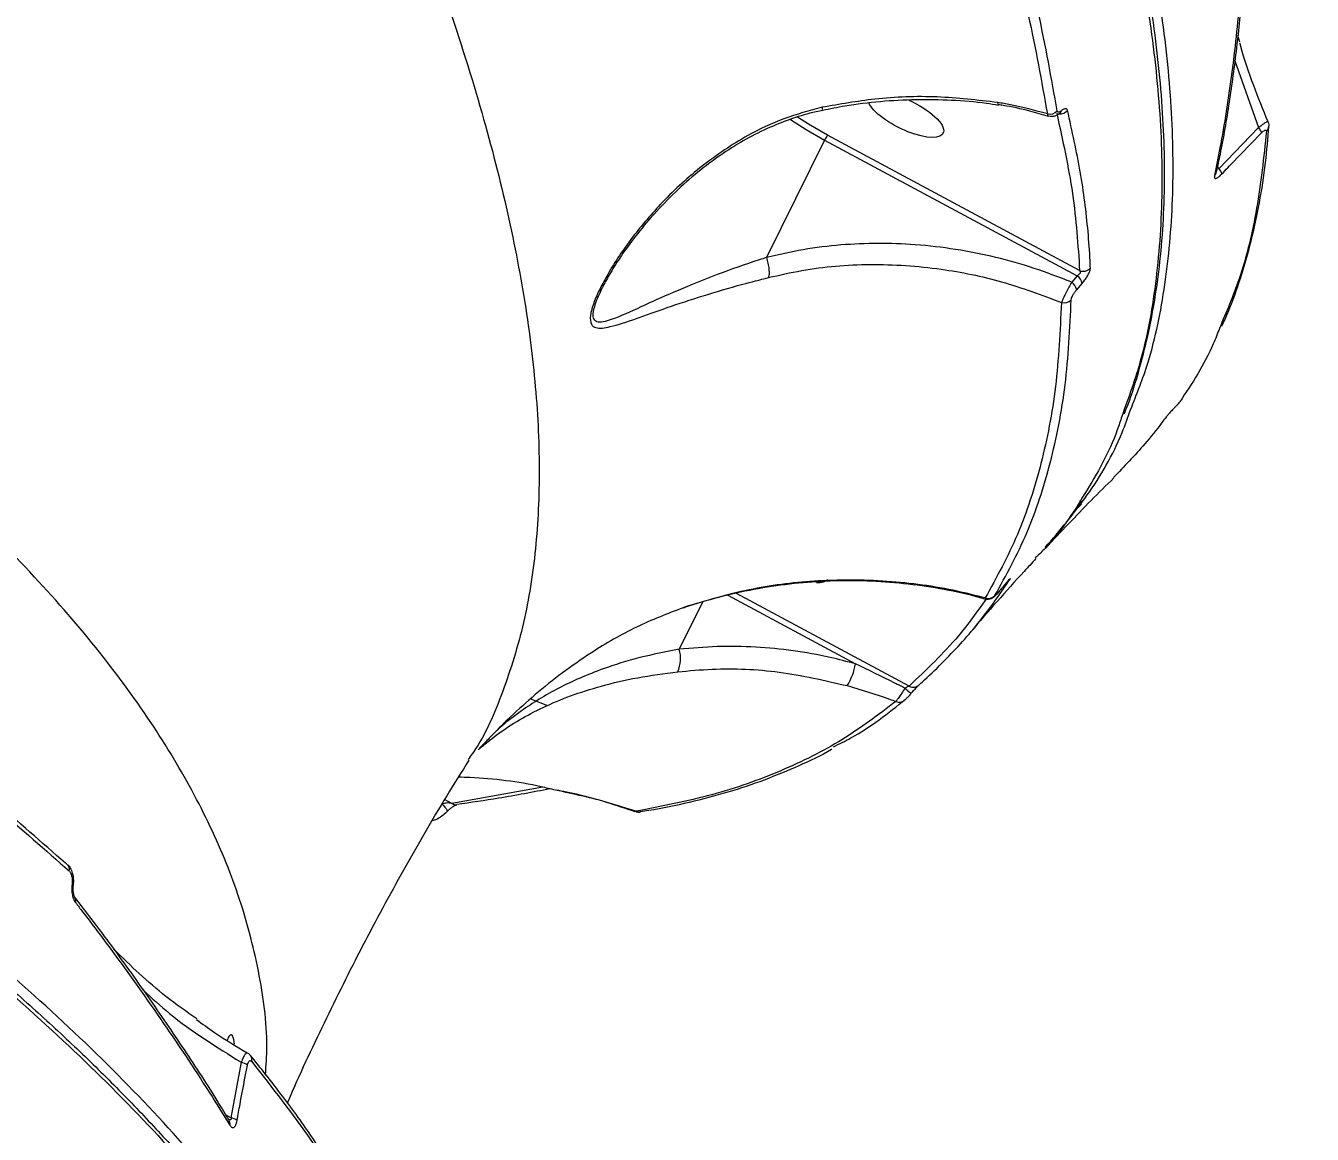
# Model space of a CAD drawing. Header units: millimetres. Extents: x -6028 to 5958, y -6064 to 4137.
# Drawn here: x 508.2 to 652.3, y -494.9 to -370.7 of the extents above; entities that cross this region are included whole.
import ezdxf

# ---------------------------------------------------------------- set-up
doc = ezdxf.new("R2010")
doc.units = ezdxf.units.MM
for name, color, linetype in [('DIKOM_ОБЪЕКТ', 7, 'Continuous'), ('DIKOM_РАЗМЕР_ЗОНА', 7, 'Continuous'), ('DIKOM_РАЗМЕР_ОБЪЕКТА', 7, 'Continuous')]:
    doc.layers.add(name, color=color, linetype=linetype)
doc.styles.add('style1', font='arial.ttf', dxfattribs={"width": 0.8})
doc.dimstyles.new('1-50', dxfattribs={"dimtxt": 300, "dimasz": 200, "dimexe": 100, "dimexo": 0, "dimgap": 100, "dimtad": 1, "dimtxsty": 'style1', "dimcen": 200, "dimclrd": 7, "dimclre": 7, "dimclrt": 7, "dimadec": 1, "dimazin": 2, "dimtfac": 1, "dimtmove": 0, "dimatfit": 2, "dimfxl": 0, "dimlwd": 25, "dimlwe": 18, "dimarcsym": 0})

# ---------------------------------------------------------------- blocks, each defined once
blk = doc.blocks.new('*D9')
at = {"layer": 'Defpoints', "color": 0, "transparency": 16777216}
for p in [(-6027.56, 1459.58), (4556.58, 1382.7), (4556.58, -5964.37)]:
    blk.add_point(p, dxfattribs=at)
at = {"layer": 'DIKOM_РАЗМЕР_ЗОНА', "color": 7, "lineweight": 18, "transparency": 16777216}
for p, q in [((-6027.56, 1459.58), (-6027.56, -6064.37)), ((4556.58, 1382.7), (4556.58, -6064.37))]:
    blk.add_line(p, q, dxfattribs=at)
at = {"layer": 'DIKOM_РАЗМЕР_ЗОНА', "color": 7, "lineweight": 25, "transparency": 16777216}
blk.add_line((-5827.56, -5964.37), (4356.58, -5964.37), dxfattribs=at)
at = {"layer": 'DIKOM_РАЗМЕР_ЗОНА', "color": 7, "transparency": 16777216}
for points in [[(-5827.56, -5931.03), (-5827.56, -5997.7), (-6027.56, -5964.37)], [(4356.58, -5931.03), (4356.58, -5997.7), (4556.58, -5964.37)]]:
    blk.add_solid(points, dxfattribs=at)
at = {"layer": 'DIKOM_РАЗМЕР_ЗОНА', "color": 7, "transparency": 16777216, "insert": (157.08, -5711.2), "char_height": 300, "attachment_point": 5, "style": 'style1'}
blk.add_mtext('10600', dxfattribs=at)
blk = doc.blocks.new('*D11')
at = {"layer": 'Defpoints', "color": 0, "transparency": 16777216}
for p in [(259.43, 2965.58), (1920.55, -3002.33), (4022.59, -3002.33)]:
    blk.add_point(p, dxfattribs=at)
at = {"layer": 'DIKOM_РАЗМЕР_ОБЪЕКТА', "color": 7, "lineweight": 18, "transparency": 16777216}
for p, q in [((259.43, 2965.58), (4122.59, 2965.58)), ((1920.55, -3002.33), (4122.59, -3002.33))]:
    blk.add_line(p, q, dxfattribs=at)
at = {"layer": 'DIKOM_РАЗМЕР_ОБЪЕКТА', "color": 7, "lineweight": 25, "transparency": 16777216}
blk.add_line((4022.59, 2765.58), (4022.59, -2802.33), dxfattribs=at)
at = {"layer": 'DIKOM_РАЗМЕР_ОБЪЕКТА', "color": 7, "transparency": 16777216}
for points in [[(3989.25, 2765.58), (4055.92, 2765.58), (4022.59, 2965.58)], [(3989.25, -2802.33), (4055.92, -2802.33), (4022.59, -3002.33)]]:
    blk.add_solid(points, dxfattribs=at)
at = {"layer": 'DIKOM_РАЗМЕР_ОБЪЕКТА', "color": 7, "transparency": 16777216, "insert": (3769.41, -24.42), "char_height": 300, "attachment_point": 5, "rotation": 90, "style": 'style1'}
blk.add_mtext('6000', dxfattribs=at)
blk = doc.blocks.new('*D12')
at = {"layer": 'Defpoints', "color": 0, "transparency": 16777216}
for p in [(3056.58, 1987.9), (-4027.97, 676.5), (3056.58, -3714.77)]:
    blk.add_point(p, dxfattribs=at)
at = {"layer": 'DIKOM_РАЗМЕР_ОБЪЕКТА', "color": 7, "lineweight": 18, "transparency": 16777216}
for p, q in [((3056.58, 1987.9), (3056.58, -3814.77)), ((-4027.97, 676.5), (-4027.97, -3814.77))]:
    blk.add_line(p, q, dxfattribs=at)
at = {"layer": 'DIKOM_РАЗМЕР_ОБЪЕКТА', "color": 7, "lineweight": 25, "transparency": 16777216}
blk.add_line((-3827.97, -3714.77), (2856.58, -3714.77), dxfattribs=at)
at = {"layer": 'DIKOM_РАЗМЕР_ОБЪЕКТА', "color": 7, "transparency": 16777216}
for points in [[(-3827.97, -3681.44), (-3827.97, -3748.11), (-4027.97, -3714.77)], [(2856.58, -3681.44), (2856.58, -3748.11), (3056.58, -3714.77)]]:
    blk.add_solid(points, dxfattribs=at)
at = {"layer": 'DIKOM_РАЗМЕР_ОБЪЕКТА', "color": 7, "transparency": 16777216, "insert": (20, -3461.6), "char_height": 300, "attachment_point": 5, "style": 'style1'}
blk.add_mtext('7100', dxfattribs=at)

msp = doc.modelspace()

# ---------------------------------------------------------------- linework, layer by layer
at = {"layer": 'DIKOM_ОБЪЕКТ', "color": 7, "linetype": 'Continuous', "lineweight": 15}
for p, q in [((644.232, -372.551), (644, -371.834)), ((643.662, -374.667), (646.334, -382.137)), ((617.184, -379.577), (617.19, -379.578)), ((626.287, -398.154), (598.048, -382.996)), ((646.334, -382.137), (641.895, -386.739)), ((597.719, -383.555), (591.201, -396.688)), ((597.719, -383.555), (626.02, -398.747)), ((641.617, -387.113), (641.621, -387.091)), ((641.895, -386.739), (641.738, -386.414)), ((626.02, -398.747), (625.401, -399.461)), ((625.956, -400.298), (626.573, -399.586)), ((625.745, -425.061), (625.755, -425.052)), ((626.448, -424.375), (625.756, -425.053)), ((617.861, -433.382), (617.236, -434.123)), ((617.852, -433.394), (617.861, -433.382)), ((586.876, -434.535), (601.171, -442.208)), ((607.183, -444.7), (587.844, -434.319)), ((617.228, -434.135), (617.236, -434.123)), ((584.047, -435.302), (581.426, -440.584)), ((582.026, -435.858), (581.864, -435.926)), ((582.018, -435.929), (581.878, -435.98)), ((582.005, -435.908), (582.009, -435.906)), ((564.78, -446.138), (566.684, -446.879)), ((557.897, -452.774), (557.78, -452.937)), ((566.168, -456.033), (555.974, -457.843)), ((555.974, -457.843), (555.15, -457.401)), ((576.552, -458.731), (576.514, -458.748)), ((513.525, -467.064), (513.524, -467.072)), ((532.37, -486.849), (531.213, -493.055)), ((531.213, -493.055), (530.612, -492.733)), ((531.007, -493.339), (530.998, -493.325))]:
    msp.add_line(p, q, dxfattribs=at)
at = {"layer": 'DIKOM_ОБЪЕКТ', "color": 7, "linetype": 'Continuous', "lineweight": 15, "flags": 128}
for points in [[(617.102, -379.326), (617.128, -379.487), (617.169, -379.568), (617.184, -379.577)], [(593.883, -381.219), (595.638, -382.358), (597.719, -383.555)], [(598.048, -382.996), (595.922, -381.769), (594.686, -380.974)], [(626.445, -424.373), (626.466, -424.342), (626.478, -424.286), (626.47, -424.213), (626.444, -424.125), (626.399, -424.025), (626.337, -423.916), (626.33, -423.905)], [(618.289, -432.925), (618.39, -432.853), (618.502, -432.745)], [(582.009, -435.906), (582.01, -435.905), (582.026, -435.858)], [(606.658, -446.303), (606.672, -446.291), (606.774, -446.188)], [(554.871, -457.916), (555.041, -458.084), (555.19, -458.253), (555.31, -458.412), (555.394, -458.552), (555.437, -458.666), (555.436, -458.746), (555.421, -458.77)], [(512.879, -464.677), (512.782, -464.605), (512.668, -464.55)], [(513.416, -466.905), (513.499, -466.984), (513.526, -467.059), (513.525, -467.064)]]:
    msp.add_lwpolyline(points, dxfattribs=at)
at = {"layer": 'DIKOM_ОБЪЕКТ', "color": 7, "linetype": 'Continuous', "lineweight": 15}
for centre, radius, start, end in [((622.939, -379.523), 1.11, 256.05129, 318.41364), ((624.09, -379.502), 1.093, 264.2102, 320.03247), ((623.785, -380.159), 0.471, 310.28101, 349.2205), ((600.959, -385.089), 3.585, 144.2862, 154.66492), ((645.514, -382.961), 1.163, 11.23128, 45.13486), ((646.616, -381.933), 0.86, 314.42049, 356.29101), ((640.855, -386.952), 0.779, 313.67471, 348.12658), ((641.094, -387.575), 1.158, 12.37781, 46.23355), ((625.235, -399.867), 1.368, 11.85561, 54.96874), ((626.693, -397.173), 1.063, 247.49215, 318.66979), ((624.62, -400.581), 1.365, 11.97081, 55.13456), ((624.554, -400.714), 1.058, 253.22858, 318.48715), ((616.071, -433.932), 0.968, 248.40298, 318.83712), ((577.982, -441.632), 3.6, 335.93764, 16.92798), ((594.38, -441.077), 6.885, 328.66834, 350.54155), ((609.547, -442.079), 4.024, 225.29381, 238.21137), ((607.66, -443.914), 0.919, 238.71836, 318.345), ((606.074, -445.576), 0.933, 246.47846, 308.82417), ((556.438, -457.259), 0.746, 231.56318, 275.36584), ((576.938, -457.966), 0.857, 243.23209, 277.94106), ((512.366, -465.22), 0.747, 344.95469, 46.63294), ((513.17, -468.73), 0.661, 341.06079, 37.32363), ((532.086, -488.309), 1.488, 49.32954, 78.99239), ((532.771, -486.583), 0.8, 346.63001, 39.34903), ((530.403, -493.707), 0.708, 344.59664, 31.32537), ((530.957, -494.511), 1.478, 50.28762, 80.02471)]:
    msp.add_arc(centre, radius, start, end, dxfattribs=at)
at = {"layer": 'DIKOM_ОБЪЕКТ', "color": 7, "linetype": 'Continuous', "lineweight": 15, "extrusion": (0, 0, -1)}
for centre, start_param, end_param in [((606.816, -380.708), 3.0683609, 5.9011503), ((606.816, -380.708), 1.4783244, 3.0683609), ((593.954, -430.604), 3.2453869, 3.8010428)]:
    msp.add_ellipse(centre, major_axis=(-4.187, 2.066), ratio=0.3508698, start_param=start_param, end_param=end_param, dxfattribs=at)
at = {"layer": 'DIKOM_ОБЪЕКТ', "color": 7, "linetype": 'Continuous', "lineweight": 15}
for points, knots in [([(507.433, -146.683), (510.217, -149.987), (517.716, -158.889), (529.424, -173.369), (542.352, -190.052), (554.688, -206.758), (566.374, -223.428), (577.349, -240.002), (587.372, -256.116), (596.432, -271.725), (604.537, -286.797), (611.821, -301.577), (618.22, -315.999), (623.69, -330.004), (628.112, -343.285), (631.495, -355.81), (633.871, -367.572), (635.277, -378.757), (635.674, -389.312), (635, -399.149), (633.509, -407.611), (631.772, -412.388), (631.007, -414.493)], [0, 0, 0, 0, 0.03001692, 0.08086534, 0.13175285, 0.18260105, 0.23492645, 0.2872945, 0.33961996, 0.39046837, 0.44135552, 0.49220394, 0.5445294, 0.59689745, 0.64922277, 0.70007078, 0.7509577, 0.80180533, 0.85412993, 0.90649732, 0.95882213, 1, 1, 1, 1]), ([(520.106, -160.906), (521.569, -162.694), (525.306, -167.262), (531.129, -174.582), (537.582, -182.848), (543.837, -191.057), (549.906, -199.212), (555.79, -207.315), (561.49, -215.371), (567.008, -223.381), (572.346, -231.346), (577.504, -239.27), (582.486, -247.155), (587.284, -254.993), (591.885, -262.761), (596.268, -270.425), (600.421, -277.964), (604.342, -285.375), (608.033, -292.661), (611.497, -299.826), (614.735, -306.871), (617.747, -313.799), (620.535, -320.611), (623.099, -327.31), (625.439, -333.898), (627.554, -340.372), (629.44, -346.718), (631.086, -352.909), (632.487, -358.923), (633.64, -364.752), (634.547, -370.4), (635.209, -375.869), (635.626, -381.162), (635.799, -386.28), (635.726, -391.224), (635.408, -395.995), (634.843, -400.592), (634.035, -405.021), (632.964, -409.251), (632.031, -412.333), (631.376, -413.936), (631.243, -414.26)], [0, 0, 0, 0, 0.0170468, 0.0435528, 0.0699367, 0.0962289, 0.1224591, 0.1486579, 0.1748547, 0.201074, 0.2273412, 0.2536868, 0.2801404, 0.3067321, 0.3333827, 0.3599472, 0.386381, 0.4127152, 0.43898, 0.465205, 0.4914211, 0.5176541, 0.5439275, 0.5702715, 0.5967158, 0.62329, 0.6499714, 0.6766221, 0.703128, 0.7295247, 0.7558415, 0.7821073, 0.8083505, 0.8345981, 0.8608701, 0.887191, 0.9135856, 0.9400793, 0.9666807, 0.9932504, 1, 1, 1, 1]), ([(485.242, -241.353), (488.541, -245.976), (495.139, -255.222), (504.375, -268.966), (513.097, -282.586), (521.517, -296.508), (529.519, -310.626), (536.991, -324.856), (543.714, -338.823), (549.631, -352.463), (554.7, -365.713), (558.763, -378.143), (561.861, -389.74), (564.055, -400.514), (565.412, -410.762), (565.893, -420.424), (565.466, -429.44), (564.142, -437.817), (561.759, -445.368), (559.645, -450.376), (558.056, -452.556), (557.897, -452.774)], [0, 0, 0, 0, 0.0504131, 0.1008262, 0.1517409, 0.2026558, 0.2589411, 0.3152695, 0.3715542, 0.4294982, 0.4874897, 0.5454329, 0.5999471, 0.6545024, 0.7090161, 0.7651036, 0.8212361, 0.8773229, 0.9354381, 0.9935542, 1, 1, 1, 1]), ([(631.989, -413.739), (632.683, -411.999), (634.404, -407.69), (635.976, -399.819), (636.866, -390.297), (636.707, -379.954), (635.551, -368.881), (633.389, -357.119), (630.365, -345.276), (626.638, -333.466), (622.364, -321.795), (617.356, -309.68), (611.639, -297.177), (605.268, -284.4), (598.258, -271.38), (591.477, -259.544), (586.858, -251.965), (584.976, -248.877)], [0, 0, 0, 0, 0.050917, 0.1261489, 0.2016179, 0.2772074, 0.3527977, 0.4282666, 0.5034982, 0.5681927, 0.6332311, 0.6983458, 0.7634608, 0.8284991, 0.8923088, 0.9561184, 1, 1, 1, 1]), ([(623.769, -380.26), (623.128, -376.638), (621.845, -369.393), (618.792, -357.732), (614.977, -345.55), (611.682, -336.953), (610.035, -332.654)], [0, 0, 0, 0, 0.2486167, 0.4972326, 0.7486162, 1, 1, 1, 1]), ([(608.948, -333.059), (610.576, -337.305), (613.834, -345.797), (617.647, -357.927), (620.724, -369.626), (622.022, -376.942), (622.671, -380.6)], [0, 0, 0, 0, 0.2486156, 0.4972297, 0.7486165, 1, 1, 1, 1]), ([(644.879, -361.425), (644.763, -363.257), (644.51, -367.285), (643.892, -373.245), (643.055, -379.321), (642.287, -383.931), (641.736, -386.439), (641.594, -387.086)], [0, 0, 0, 0, 0.2003172, 0.4402381, 0.6792067, 0.9172088, 1, 1, 1, 1]), ([(644.641, -361.944), (644.619, -362.322), (644.506, -364.214), (644.144, -369.06), (643.362, -376.258), (642.334, -382.824), (641.6, -386.482), (641.393, -387.516)], [0, 0, 0, 0, 0.0413723, 0.2068721, 0.5381553, 0.869436, 1, 1, 1, 1]), ([(535.09, -488.254), (535.159, -487.195), (535.409, -483.375), (534.455, -476.639), (532.285, -468.255), (528.845, -459.951), (524.351, -451.769), (518.669, -443.474), (511.78, -435.088), (503.681, -426.634), (494.611, -418.345), (484.653, -410.242), (473.899, -402.341), (462.127, -394.463), (449.317, -386.637), (435.561, -378.871), (425.679, -373.836), (420.74, -371.32)], [0, 0, 0, 0, 0.0279764, 0.1009047, 0.173834, 0.2423296, 0.3108791, 0.379376, 0.4498688, 0.5204188, 0.5909124, 0.6581695, 0.7254752, 0.7927331, 0.8618044, 0.9309282, 1, 1, 1, 1]), ([(644.207, -372.626), (644.239, -372.751), (644.66, -374.376), (645.679, -377.345), (646.809, -380.112), (647.359, -381.457)], [0, 0, 0, 0, 0.0409375, 0.533466, 1, 1, 1, 1]), ([(617.102, -379.326), (614.847, -379.063), (610.293, -378.532), (603.664, -378.772), (599.413, -379.522), (597.455, -379.867)], [0, 0, 0, 0, 0.3460039, 0.6987431, 1, 1, 1, 1]), ([(617.174, -379.647), (616.738, -379.573), (615.013, -379.281), (611.934, -379.054), (607.961, -378.969), (603.966, -379.196), (600.464, -379.602), (598.326, -380.052), (597.497, -380.226)], [0, 0, 0, 0, 0.0675833, 0.2671552, 0.4679789, 0.6697102, 0.8719297, 1, 1, 1, 1]), ([(597.455, -379.867), (596.009, -380.251), (593.115, -381.018), (588.56, -383.21), (583.931, -386.314), (579.662, -390.233), (576.116, -394.379), (573.872, -397.713), (572.528, -400.194), (571.825, -401.781), (571.402, -403.245), (571.502, -404.227), (572.054, -404.594), (572.804, -404.622), (574.218, -404.351), (576.561, -403.576), (580.069, -402.282), (584.049, -400.98), (587.901, -399.842), (590.458, -399.186), (591.424, -398.938)], [0, 0, 0, 0, 0.0640664, 0.1282397, 0.2170712, 0.3060321, 0.3833443, 0.4604826, 0.4901554, 0.5197414, 0.5505451, 0.5816399, 0.6087094, 0.6342446, 0.6598492, 0.7316552, 0.8037005, 0.8790125, 0.9542775, 1, 1, 1, 1]), ([(597.495, -380.209), (597.014, -380.31), (595.66, -380.594), (593.445, -381.333), (590.839, -382.415), (588.228, -383.791), (585.659, -385.458), (583.116, -387.413), (580.631, -389.659), (578.331, -392.086), (576.362, -394.478), (574.79, -396.663), (573.669, -398.482), (573.022, -399.633), (572.81, -400.103), (572.798, -400.128)], [0, 0, 0, 0, 0.0435879, 0.1225519, 0.2062707, 0.2943306, 0.3859065, 0.4810552, 0.5837193, 0.6902947, 0.7874769, 0.8700003, 0.9427424, 0.9969646, 1, 1, 1, 1]), ([(597.472, -380.107), (597.477, -380.107), (597.487, -380.107), (597.472, -379.982), (597.458, -379.888), (597.455, -379.867)], [0, 0, 0, 0, 0.4190284, 0.8732058, 1, 1, 1, 1]), ([(622.671, -380.6), (621.297, -380.224), (619.456, -379.719), (617.578, -379.405), (617.102, -379.326)], [0, 0, 0, 0, 0.7468209, 1, 1, 1, 1]), ([(622.791, -380.888), (622.099, -380.683), (620.429, -380.187), (618.544, -379.777), (617.361, -379.612), (617.189, -379.588)], [0, 0, 0, 0, 0.3762505, 0.9093326, 1, 1, 1, 1]), ([(624.248, -380.247), (624.204, -380.28), (624.093, -380.363), (623.943, -380.419), (623.815, -380.398), (623.785, -380.306), (623.769, -380.26)], [0, 0, 0, 0, 0.1836788, 0.4626627, 0.7310668, 1, 1, 1, 1]), ([(624.153, -380.474), (624.149, -380.475), (624.143, -380.478), (624.103, -380.51), (624.085, -380.524)], [0, 0, 0, 0, 0.5608466, 1, 1, 1, 1]), ([(624.928, -380.204), (624.9, -380.142), (624.843, -380.018), (624.638, -380.011), (624.427, -380.11), (624.288, -380.217), (624.248, -380.247)], [0, 0, 0, 0, 0.29277513, 0.58492, 0.88202211, 1, 1, 1, 1]), ([(627.491, -397.875), (627.48, -397.603), (627.424, -396.247), (627.169, -392.703), (626.47, -387.136), (625.442, -382.516), (624.928, -380.204)], [0, 0, 0, 0, 0.0480643, 0.2403262, 0.6198808, 1, 1, 1, 1]), ([(622.671, -380.6), (622.684, -380.7), (622.701, -380.836), (622.784, -380.835), (622.806, -380.834)], [0, 0, 0, 0, 0.7348529, 1, 1, 1, 1]), ([(624.082, -380.509), (623.945, -380.613), (623.67, -380.822), (623.202, -380.944), (622.915, -380.873), (622.809, -380.847)], [0, 0, 0, 0, 0.3874014, 0.7763095, 1, 1, 1, 1]), ([(623.724, -380.532), (624.389, -383.557), (625.722, -389.617), (626.098, -395.306), (626.287, -398.154)], [0, 0, 0, 0, 0.4993588, 1, 1, 1, 1]), ([(647.364, -381.455), (647.368, -381.447), (647.384, -381.415), (647.227, -381.503), (646.907, -381.715), (646.573, -381.957), (646.375, -382.106), (646.334, -382.137)], [0, 0, 0, 0, 0.0886516, 0.3826146, 0.6624341, 0.9299504, 1, 1, 1, 1]), ([(647.377, -381.451), (647.404, -381.515), (647.471, -381.674), (647.488, -381.868), (647.472, -381.976), (647.469, -381.995)], [0, 0, 0, 0, 0.35764, 0.8882302, 1, 1, 1, 1]), ([(647.218, -382.547), (646.908, -385.467), (646.287, -391.306), (644.491, -398.654), (642.718, -402.822), (641.945, -404.637)], [0, 0, 0, 0, 0.3608594, 0.7217186, 1, 1, 1, 1]), ([(647.456, -381.986), (647.343, -383.349), (647.1, -386.291), (646.427, -390.58), (645.506, -394.896), (644.322, -398.987), (643.217, -402.159), (642.419, -403.893), (642.183, -404.407)], [0, 0, 0, 0, 0.16408841, 0.35413397, 0.54378141, 0.73267142, 0.92083516, 1, 1, 1, 1]), ([(642.225, -387.327), (642.664, -386.864), (644.13, -385.322), (645.615, -383.8), (646.654, -382.735)], [0, 0, 0, 0, 0.2996392, 1, 1, 1, 1]), ([(646.654, -382.735), (646.694, -382.695), (646.796, -382.595), (646.96, -382.467), (647.109, -382.398), (647.209, -382.417), (647.215, -382.501), (647.218, -382.547)], [0, 0, 0, 0, 0.1207045, 0.3075554, 0.5228402, 0.7374576, 1, 1, 1, 1]), ([(641.393, -387.516), (641.383, -387.625), (641.367, -387.807), (641.518, -387.858), (641.735, -387.765), (641.99, -387.565), (642.155, -387.398), (642.225, -387.327)], [0, 0, 0, 0, 0.30384801, 0.50232801, 0.70170143, 0.8732672, 1, 1, 1, 1]), ([(625.401, -399.461), (624.003, -398.92), (621.207, -397.837), (616.853, -396.62), (612.403, -395.726), (606.6, -395.049), (600.864, -395.074), (595.31, -395.743), (592.571, -396.373), (591.201, -396.688)], [0, 0, 0, 0, 0.1264507, 0.2529001, 0.382869, 0.5128352, 0.7531086, 0.8765558, 1, 1, 1, 1]), ([(591.2, -396.696), (591.199, -396.697), (590.927, -396.783), (589.026, -397.398), (585.579, -398.606), (581.308, -400.337), (577.491, -402.055), (574.913, -403.263), (573.327, -403.827), (572.503, -403.986), (571.934, -403.822), (571.788, -403.367), (571.805, -402.746), (572.034, -401.775), (572.528, -400.72), (572.805, -400.13)], [0, 0, 0, 0, 0.0001166, 0.0265326, 0.1891266, 0.3552358, 0.511432, 0.670668, 0.7234863, 0.7772428, 0.829815, 0.8730661, 0.8821102, 0.9340029, 1, 1, 1, 1]), ([(591.201, -396.688), (591.2, -396.689), (591.2, -396.691), (591.199, -396.694), (591.2, -396.696), (591.2, -396.696)], [0, 0, 0, 0, 0.4512085, 0.8156, 1, 1, 1, 1]), ([(591.2, -396.696), (591.263, -396.912), (591.391, -397.343), (591.491, -397.997), (591.505, -398.517), (591.465, -398.805), (591.432, -398.915), (591.424, -398.938)], [0, 0, 0, 0, 0.2525307, 0.5050756, 0.7575798, 0.9486881, 1, 1, 1, 1]), ([(591.424, -398.938), (592.661, -398.658), (596.376, -397.815), (602.868, -397.279), (610.409, -397.786), (617.628, -399.245), (622.029, -400.895), (624.249, -401.727)], [0, 0, 0, 0, 0.1161129, 0.3488609, 0.587347, 0.7918635, 1, 1, 1, 1]), ([(626.287, -398.154), (626.307, -398.189), (626.348, -398.255), (626.353, -398.377), (626.32, -398.471), (626.275, -398.548), (626.228, -398.603), (626.14, -398.682), (626.073, -398.718), (626.02, -398.747)], [0, 0, 0, 0, 0.20663939, 0.40497661, 0.53962306, 0.59056398, 0.72944238, 0.78570985, 1, 1, 1, 1]), ([(626.573, -399.586), (626.674, -399.464), (626.875, -399.219), (627.147, -398.802), (627.352, -398.413), (627.476, -398.086), (627.486, -397.943), (627.491, -397.875)], [0, 0, 0, 0, 0.2064353, 0.4133857, 0.6142206, 0.8134845, 1, 1, 1, 1]), ([(625.401, -399.461), (625.292, -399.649), (625.074, -400.025), (624.754, -400.627), (624.487, -401.164), (624.322, -401.531), (624.268, -401.676), (624.249, -401.727)], [0, 0, 0, 0, 0.2223618, 0.4448524, 0.6638456, 0.8806424, 1, 1, 1, 1]), ([(625.346, -401.416), (625.349, -401.38), (625.358, -401.295), (625.429, -401.098), (625.564, -400.838), (625.749, -400.551), (625.887, -400.382), (625.956, -400.298)], [0, 0, 0, 0, 0.1488472, 0.3487331, 0.5573739, 0.7790669, 1, 1, 1, 1]), ([(624.249, -401.727), (624.094, -404.915), (623.784, -411.291), (622.076, -419.919), (619.525, -427.895), (616.985, -432.52), (615.715, -434.832)], [0, 0, 0, 0, 0.2484763, 0.4969504, 0.7484761, 1, 1, 1, 1]), ([(616.799, -434.569), (618.057, -432.282), (620.571, -427.709), (623.134, -419.769), (624.871, -411.108), (625.187, -404.646), (625.346, -401.416)], [0, 0, 0, 0, 0.248477, 0.4969539, 0.7484782, 1, 1, 1, 1]), ([(552.396, -543.921), (551.771, -541.245), (550.434, -535.528), (546.814, -526.617), (541.877, -517.258), (535.606, -507.827), (528.076, -498.344), (519.313, -488.838), (509.361, -479.354), (498.266, -469.937), (486.617, -461.05), (474.598, -452.689), (462.387, -444.841), (449.389, -437.097), (435.665, -429.49), (421.341, -422.088), (406.454, -414.91), (392.69, -408.672), (383.719, -404.872), (380.064, -403.324)], [0, 0, 0, 0, 0.0569207, 0.1216361, 0.1861484, 0.250661, 0.3153762, 0.3801957, 0.445015, 0.5097304, 0.5742426, 0.6297195, 0.6854908, 0.7413275, 0.7971644, 0.8529357, 0.9076535, 0.9623711, 1, 1, 1, 1]), ([(379.543, -404.459), (380.841, -404.998), (385.265, -406.835), (392.626, -410.043), (401.609, -414.072), (410.358, -418.156), (418.868, -422.282), (427.139, -426.45), (435.172, -430.663), (442.974, -434.92), (450.545, -439.225), (457.888, -443.577), (465.005, -447.978), (471.898, -452.429), (478.568, -456.933), (485.009, -461.484), (491.202, -466.07), (497.119, -470.671), (502.743, -475.276), (508.072, -479.881), (513.109, -484.488), (517.856, -489.099), (522.316, -493.716), (526.489, -498.34), (530.376, -502.972), (533.979, -507.613), (537.296, -512.266), (540.327, -516.928), (543.065, -521.588), (545.497, -526.229), (547.61, -530.832), (549.413, -535.393), (550.866, -539.908), (551.747, -543.047), (552.054, -544.671), (552.08, -544.813)], [0, 0, 0, 0, 0.01328152, 0.04529192, 0.07731319, 0.10919023, 0.14092114, 0.17254172, 0.20408906, 0.23559803, 0.26710587, 0.29864079, 0.33023386, 0.36192177, 0.39373952, 0.42572335, 0.45777757, 0.48973483, 0.5215361, 0.55321698, 0.58481337, 0.61636174, 0.64789629, 0.67944919, 0.71104753, 0.74272517, 0.77451669, 0.80645455, 0.83850982, 0.87051597, 0.90232964, 0.93398963, 0.9655267, 0.99697397, 1, 1, 1, 1]), ([(641.945, -404.637), (641.724, -405.218), (640.57, -408.247), (638.871, -410.803), (637.498, -412.87)], [0, 0, 0, 0, 0.191801, 1, 1, 1, 1]), ([(379.75, -405.153), (383.405, -406.702), (393.252, -410.874), (408.661, -417.897), (425.718, -426.259), (442.043, -434.927), (457.56, -443.878), (472.189, -453.088), (485.611, -462.355), (497.807, -471.645), (508.786, -480.926), (518.728, -490.348), (527.552, -499.884), (535.198, -509.504), (541.508, -518.996), (546.448, -528.325), (550.033, -537.028), (551.366, -542.577), (551.979, -545.125)], [0, 0, 0, 0, 0.0377964, 0.1018235, 0.1658993, 0.2299263, 0.2958129, 0.3617532, 0.4276401, 0.4916668, 0.555743, 0.6197699, 0.6856566, 0.7515965, 0.8174834, 0.8815094, 0.9455846, 1, 1, 1, 1]), ([(636.864, -413.577), (636.744, -413.703), (636.503, -413.955), (636.202, -414.288), (636.037, -414.483), (635.981, -414.557), (635.968, -414.573)], [0, 0, 0, 0, 0.3053723, 0.6115171, 0.9126229, 1, 1, 1, 1]), ([(637.498, -412.87), (637.488, -412.883), (637.452, -412.933), (637.333, -413.074), (637.121, -413.31), (636.95, -413.488), (636.864, -413.577)], [0, 0, 0, 0, 0.1086486, 0.3983632, 0.699657, 1, 1, 1, 1]), ([(631.007, -414.493), (630.844, -415), (629.823, -418.181), (626.929, -423.167), (623.853, -427.95), (621.649, -430.036), (621.317, -430.35)], [0, 0, 0, 0, 0.0802952, 0.5028463, 0.9250659, 1, 1, 1, 1]), ([(622.439, -429.18), (624.056, -427.266), (627.36, -423.355), (630.449, -418.107), (631.687, -414.595), (631.989, -413.739)], [0, 0, 0, 0, 0.4203253, 0.8587506, 1, 1, 1, 1]), ([(635.968, -414.573), (635.813, -414.779), (635.035, -415.81), (633.145, -418.18), (631.26, -420.115), (630.071, -421.336)], [0, 0, 0, 0, 0.084421, 0.4221186, 1, 1, 1, 1]), ([(630.12, -421.385), (629.268, -422.219), (626.682, -424.751), (624.18, -427.437), (622.502, -429.238)], [0, 0, 0, 0, 0.32971456, 1, 1, 1, 1]), ([(621.391, -430.42), (620.95, -430.9), (618.458, -433.608), (615.989, -436.353), (614.084, -438.655), (614.074, -438.667)], [0, 0, 0, 0, 0.1762196, 0.9958078, 1, 1, 1, 1]), ([(615.727, -434.988), (615.187, -434.831), (613.352, -434.299), (610.121, -433.679), (606.065, -433.128), (601.961, -432.88), (597.862, -432.915), (593.793, -433.236), (589.784, -433.842), (585.837, -434.704), (583.281, -435.51), (582.006, -435.912)], [0, 0, 0, 0, 0.0499521, 0.1698831, 0.2898385, 0.4098156, 0.5296166, 0.6478105, 0.7655615, 0.8830053, 1, 1, 1, 1]), ([(615.715, -434.832), (614.675, -434.569), (611.087, -433.663), (604.674, -432.785), (596.817, -432.778), (589.157, -433.738), (584.419, -435.147), (582.026, -435.858)], [0, 0, 0, 0, 0.0953062, 0.3289408, 0.5680096, 0.7817918, 1, 1, 1, 1]), ([(608.347, -444.525), (608.538, -444.352), (609.494, -443.487), (611.858, -441.196), (615.194, -437.516), (617.399, -434.336), (618.502, -432.745)], [0, 0, 0, 0, 0.0480662, 0.24032184, 0.61988013, 1, 1, 1, 1]), ([(617.853, -433.395), (617.706, -433.567), (617.497, -433.813), (617.291, -434.061), (617.229, -434.136)], [0, 0, 0, 0, 0.700047, 1, 1, 1, 1]), ([(618.389, -432.794), (618.389, -432.794), (618.388, -432.795), (618.344, -432.838), (618.243, -432.946), (618.072, -433.137), (617.922, -433.314), (617.85, -433.398)], [0, 0, 0, 0, 0.0670263, 0.204638, 0.4255255, 0.7270676, 1, 1, 1, 1]), ([(618.502, -432.745), (618.527, -432.704), (618.575, -432.622), (618.509, -432.663), (618.347, -432.827), (618.12, -433.079), (617.943, -433.286), (617.861, -433.382)], [0, 0, 0, 0, 0.2131664, 0.426491, 0.6306328, 0.8289302, 1, 1, 1, 1]), ([(615.768, -435.005), (614.792, -436.379), (612.34, -439.831), (609.121, -442.87), (607.183, -444.7)], [0, 0, 0, 0, 0.3980266, 1, 1, 1, 1]), ([(615.715, -434.832), (615.704, -434.906), (615.692, -434.981), (615.734, -434.957), (615.735, -434.957)], [0, 0, 0, 0, 0.9923229, 1, 1, 1, 1]), ([(617.142, -434.234), (617.095, -434.29), (616.953, -434.457), (616.815, -434.607), (616.69, -434.73), (616.547, -434.84), (616.347, -434.946), (616.07, -435.001), (615.84, -435.008), (615.738, -434.958), (615.737, -434.958)], [0, 0, 0, 0, 0.11867, 0.3540263, 0.47952, 0.5616956, 0.6700169, 0.825628, 0.9981656, 1, 1, 1, 1]), ([(617.236, -434.123), (617.181, -434.188), (617.064, -434.326), (616.915, -434.494), (616.808, -434.606), (616.761, -434.64), (616.786, -434.593), (616.799, -434.569)], [0, 0, 0, 0, 0.1797705, 0.3801068, 0.5811304, 0.7906559, 1, 1, 1, 1]), ([(581.864, -435.926), (580.103, -436.608), (576.526, -437.994), (572.054, -440.598), (568.314, -443.206), (565.276, -445.642), (562.665, -447.994), (560.696, -449.953), (559.514, -451.189), (558.984, -451.754), (558.967, -451.782), (558.96, -451.793)], [0, 0, 0, 0, 0.1767356, 0.3592184, 0.4843274, 0.6096818, 0.7342951, 0.8359299, 0.9055889, 0.9648706, 1, 1, 1, 1]), ([(512.668, -464.55), (510.028, -462.218), (504.748, -457.555), (495.993, -450.591), (486.684, -443.656), (479.945, -439.079), (476.575, -436.79)], [0, 0, 0, 0, 0.2491224, 0.4982424, 0.749122, 1, 1, 1, 1]), ([(476.951, -437.609), (480.302, -439.885), (487.003, -444.438), (496.309, -451.367), (505.101, -458.358), (510.426, -463.062), (513.088, -465.414)], [0, 0, 0, 0, 0.2491213, 0.4982429, 0.7491222, 1, 1, 1, 1]), ([(581.426, -440.584), (579.928, -440.876), (576.882, -441.469), (572.308, -442.906), (567.751, -444.904), (564.144, -447.136), (561.813, -448.923), (561.029, -449.654), (560.772, -449.894)], [0, 0, 0, 0, 0.1578745, 0.3210632, 0.5476619, 0.7808609, 0.928221, 1, 1, 1, 1]), ([(601.171, -442.208), (600.232, -441.962), (597.921, -441.357), (594.186, -440.698), (589.955, -440.286), (585.682, -440.205), (582.845, -440.458), (581.426, -440.584)], [0, 0, 0, 0, 0.1444213, 0.3552499, 0.5660793, 0.7830362, 1, 1, 1, 1]), ([(606.716, -444.939), (606.337, -444.748), (604.496, -443.82), (602.643, -442.921), (601.171, -442.208)], [0, 0, 0, 0, 0.20606848, 1, 1, 1, 1]), ([(558.921, -451.842), (558.921, -451.842), (558.891, -451.88), (559.105, -451.681), (559.693, -451.17), (561.105, -450.038), (563.425, -448.493), (566.126, -447.066), (569.18, -445.778), (572.705, -444.645), (576.695, -443.715), (579.745, -443.305), (581.269, -443.099)], [0, 0, 0, 0, 0.0003282, 0.0463512, 0.0925118, 0.2258259, 0.3596471, 0.4853858, 0.6114608, 0.7369889, 0.8686339, 1, 1, 1, 1]), ([(581.269, -443.099), (582.548, -442.986), (586.297, -442.654), (592.708, -442.911), (597.723, -444.07), (600.261, -444.657)], [0, 0, 0, 0, 0.2035482, 0.5968338, 1, 1, 1, 1]), ([(600.261, -444.657), (601.844, -445.125), (603.671, -445.666), (605.462, -446.341), (605.701, -446.431)], [0, 0, 0, 0, 0.8666332, 1, 1, 1, 1]), ([(606.716, -444.939), (606.595, -445.133), (606.352, -445.521), (606.025, -446.009), (605.81, -446.306), (605.729, -446.4), (605.701, -446.431)], [0, 0, 0, 0, 0.28648443, 0.57302757, 0.85696544, 1, 1, 1, 1]), ([(607.183, -444.7), (607.176, -444.703), (607.144, -444.72), (607.053, -444.767), (606.896, -444.847), (606.777, -444.908), (606.716, -444.939)], [0, 0, 0, 0, 0.0802204, 0.3665993, 0.6762187, 1, 1, 1, 1]), ([(607.427, -445.499), (607.543, -445.37), (607.775, -445.11), (608.083, -444.782), (608.263, -444.601), (608.331, -444.539), (608.347, -444.525)], [0, 0, 0, 0, 0.30536518, 0.61152431, 0.91263169, 1, 1, 1, 1]), ([(605.701, -446.431), (603.746, -447.914), (599.834, -450.879), (592.896, -454.314), (585.242, -457.055), (579.448, -458.172), (576.552, -458.731)], [0, 0, 0, 0, 0.2486158, 0.4972291, 0.7486156, 1, 1, 1, 1]), ([(598.708, -451.499), (599.365, -451.18), (602.369, -449.721), (604.842, -447.738), (606.774, -446.188)], [0, 0, 0, 0, 0.2186811, 1, 1, 1, 1]), ([(607.424, -445.504), (607.391, -445.542), (607.256, -445.696), (607.017, -445.954), (606.818, -446.164), (606.697, -446.267), (606.657, -446.301)], [0, 0, 0, 0, 0.1125149, 0.4577214, 0.8189824, 1, 1, 1, 1]), ([(598.536, -451.785), (598.516, -451.797), (597.35, -452.491), (594.839, -453.659), (590.985, -455.271), (586.892, -456.634), (582.568, -457.761), (579.28, -458.477), (577.374, -458.745), (577.052, -458.791)], [0, 0, 0, 0, 0.0033146, 0.1944903, 0.3852899, 0.576322, 0.7682655, 0.9608507, 1, 1, 1, 1]), ([(557.877, -452.999), (557.04, -454.329), (554.48, -458.396), (550.498, -465.334), (545.899, -473.814), (541.618, -482.454), (538.829, -488.337), (537.552, -491.364), (537.521, -491.437)], [0, 0, 0, 0, 0.1068998, 0.3270375, 0.5483962, 0.7709062, 0.9944853, 1, 1, 1, 1]), ([(567.579, -456.369), (567.042, -456.237), (563.926, -455.472), (560.25, -455.031), (557.123, -454.924), (556.687, -454.909)], [0, 0, 0, 0, 0.1517517, 0.8815832, 1, 1, 1, 1]), ([(566.951, -456.219), (565.054, -456.586), (561.662, -457.241), (558.083, -457.754), (556.506, -457.98)], [0, 0, 0, 0, 0.5593648, 1, 1, 1, 1]), ([(576.552, -458.731), (575.58, -458.412), (572.653, -457.45), (569.611, -456.802), (567.579, -456.369)], [0, 0, 0, 0, 0.3321596, 1, 1, 1, 1]), ([(576.501, -458.786), (575.44, -458.428), (572.913, -457.577), (569.945, -456.783), (568.029, -456.423), (567.649, -456.352)], [0, 0, 0, 0, 0.3674422, 0.8748106, 1, 1, 1, 1]), ([(555.974, -457.843), (555.873, -457.826), (555.682, -457.794), (555.383, -457.802), (555.11, -457.836), (554.948, -457.89), (554.871, -457.916)], [0, 0, 0, 0, 0.2950973, 0.5578559, 0.7906673, 1, 1, 1, 1]), ([(556.524, -458), (556.526, -457.999), (556.534, -457.998), (556.471, -458.014), (556.345, -458.066), (556.123, -458.186), (555.845, -458.378), (555.592, -458.59), (555.47, -458.722), (555.427, -458.769)], [0, 0, 0, 0, 0.0416402, 0.1492312, 0.2841474, 0.466058, 0.6807836, 0.8876928, 1, 1, 1, 1]), ([(555.419, -458.767), (555.4, -458.789), (555.238, -458.979), (554.836, -459.305), (554.3, -459.659), (553.926, -459.755), (553.758, -459.799)], [0, 0, 0, 0, 0.0423771, 0.3685681, 0.7149174, 1, 1, 1, 1]), ([(577.054, -458.798), (576.995, -458.812), (576.827, -458.853), (576.635, -458.798), (576.511, -458.762)], [0, 0, 0, 0, 0.3517311, 1, 1, 1, 1]), ([(512.87, -464.688), (512.917, -464.726), (513.09, -464.867), (513.313, -465.251), (513.521, -465.866), (513.601, -466.538), (513.528, -466.934), (513.505, -467.061)], [0, 0, 0, 0, 0.0737155, 0.2711293, 0.5394801, 0.8533898, 1, 1, 1, 1]), ([(513.088, -465.414), (513.114, -465.442), (513.203, -465.533), (513.325, -465.778), (513.417, -466.142), (513.455, -466.534), (513.429, -466.781), (513.416, -466.905)], [0, 0, 0, 0, 0.1043117, 0.3454051, 0.5759413, 0.7877638, 1, 1, 1, 1]), ([(513.416, -466.905), (513.398, -467.083), (513.36, -467.439), (513.417, -467.997), (513.551, -468.545), (513.71, -468.806), (513.795, -468.945)], [0, 0, 0, 0, 0.23221483, 0.4640071, 0.71400165, 1, 1, 1, 1]), ([(513.526, -467.073), (513.524, -467.083), (513.508, -467.159), (513.496, -467.359), (513.504, -467.656), (513.554, -467.961), (513.624, -468.192), (513.69, -468.321), (513.7, -468.334), (513.704, -468.339)], [0, 0, 0, 0, 0.0214907, 0.1659158, 0.3429731, 0.5514291, 0.7407982, 0.8948911, 1, 1, 1, 1]), ([(513.686, -468.339), (514.984, -470.039), (517.837, -473.774), (521.929, -479.474), (525.991, -485.434), (529.003, -490.053), (530.572, -492.662), (530.978, -493.336)], [0, 0, 0, 0, 0.2001921, 0.4400568, 0.6789822, 0.9169867, 1, 1, 1, 1]), ([(513.795, -468.945), (514.064, -469.296), (515.411, -471.05), (518.822, -475.595), (523.759, -482.523), (528.096, -489.069), (530.427, -492.831), (531.085, -493.895)], [0, 0, 0, 0, 0.0413739, 0.20687, 0.5381539, 0.8694332, 1, 1, 1, 1]), ([(527.386, -481.987), (526.218, -481.17), (522.903, -478.853), (519.987, -476.034), (518.099, -474.208)], [0, 0, 0, 0, 0.3524453, 1, 1, 1, 1]), ([(521.391, -478.778), (522.356, -479.661), (525.719, -482.737), (529.602, -485.137), (532.37, -486.849)], [0, 0, 0, 0, 0.2869935, 1, 1, 1, 1]), ([(527.359, -482.051), (528.022, -482.54), (529.853, -483.888), (531.798, -485.06), (533.037, -485.807)], [0, 0, 0, 0, 0.3624822, 1, 1, 1, 1]), ([(531.602, -484.82), (531.55, -484.46), (531.443, -483.714), (531.144, -483.737), (530.916, -484.03), (530.811, -484.334), (530.791, -484.392)], [0, 0, 0, 0, 0.3040815, 0.6295985, 0.9291166, 1, 1, 1, 1]), ([(533.039, -485.805), (533.027, -485.791), (532.983, -485.734), (532.841, -485.867), (532.637, -486.195), (532.473, -486.57), (532.388, -486.801), (532.37, -486.849)], [0, 0, 0, 0, 0.0994412, 0.3899241, 0.6664264, 0.9307724, 1, 1, 1, 1]), ([(533.048, -485.796), (533.107, -485.828), (533.246, -485.905), (533.337, -486.023), (533.39, -486.091)], [0, 0, 0, 0, 0.4223848, 1, 1, 1, 1]), ([(533.056, -487.18), (533.068, -487.126), (533.098, -486.989), (533.177, -486.799), (533.29, -486.672), (533.423, -486.648), (533.505, -486.725), (533.549, -486.768)], [0, 0, 0, 0, 0.1207875, 0.3075499, 0.5229735, 0.7374836, 1, 1, 1, 1]), ([(533.379, -486.088), (534.455, -487.43), (536.779, -490.326), (539.988, -494.768), (543.074, -499.409), (545.842, -504.027), (548.303, -508.624), (550.449, -513.202), (552.196, -517.449), (553.082, -520.159), (553.474, -521.356)], [0, 0, 0, 0, 0.1132114, 0.2443131, 0.3752477, 0.5057678, 0.6359141, 0.7661298, 0.8967099, 1, 1, 1, 1]), ([(533.549, -486.768), (535.834, -489.702), (540.402, -495.569), (545.885, -504.357), (550.428, -513.123), (552.491, -518.908), (553.523, -521.801)], [0, 0, 0, 0, 0.2486171, 0.4972331, 0.7486185, 1, 1, 1, 1]), ([(531.902, -493.374), (532.012, -492.754), (532.381, -490.686), (532.778, -488.624), (533.056, -487.18)], [0, 0, 0, 0, 0.2996331, 1, 1, 1, 1]), ([(531.213, -493.055), (531.221, -493.094), (531.234, -493.159), (531.221, -493.233), (531.191, -493.279), (531.141, -493.303), (531.072, -493.308), (531.018, -493.286), (530.991, -493.275)], [0, 0, 0, 0, 0.2109606, 0.3515479, 0.4641942, 0.6156831, 0.8013274, 1, 1, 1, 1]), ([(531.009, -493.339), (531.011, -493.343), (531.015, -493.351), (531.012, -493.346), (531.01, -493.344)], [0, 0, 0, 0, 0.4350422, 1, 1, 1, 1]), ([(531.085, -493.895), (531.17, -494.003), (531.31, -494.182), (531.535, -494.169), (531.709, -493.992), (531.834, -493.697), (531.881, -493.47), (531.902, -493.374)], [0, 0, 0, 0, 0.3038335, 0.50232, 0.7016728, 0.8732609, 1, 1, 1, 1])]:
    msp.add_open_spline(points, degree=3, knots=knots, dxfattribs=at)

# ---------------------------------------------------------------- dimensions: what is measured, and where the dimension line sits
at = {"layer": 'DIKOM_РАЗМЕР_ЗОНА'}
dim = msp.add_linear_dim(base=(4556.575, -5964.368), p1=(-6027.562, 1459.576), p2=(4556.575, 1382.704), text='10600', dimstyle='1-50', dxfattribs=at)
dim.commit()
dim.dimension.update_dxf_attribs({"geometry": '*D9', "text_midpoint": (157.08, -5964.368), "dimtype": 160})
at = {"layer": 'DIKOM_РАЗМЕР_ОБЪЕКТА'}
dim = msp.add_linear_dim(base=(4022.586, -3002.33), p1=(259.433, 2965.575), p2=(1920.546, -3002.33), angle=90, text='6000', dimstyle='1-50', dxfattribs=at)
dim.commit()
dim.dimension.update_dxf_attribs({"geometry": '*D11', "text_midpoint": (4022.586, -24.423), "dimtype": 160})
dim = msp.add_linear_dim(base=(3056.575, -3714.774), p1=(-4027.972, 676.501), p2=(3056.575, 1987.897), text='7100', dimstyle='1-50', dxfattribs=at)
dim.commit()
dim.dimension.update_dxf_attribs({"geometry": '*D12', "text_midpoint": (20, -3714.774), "dimtype": 160})

doc.saveas('drawing.dxf')
